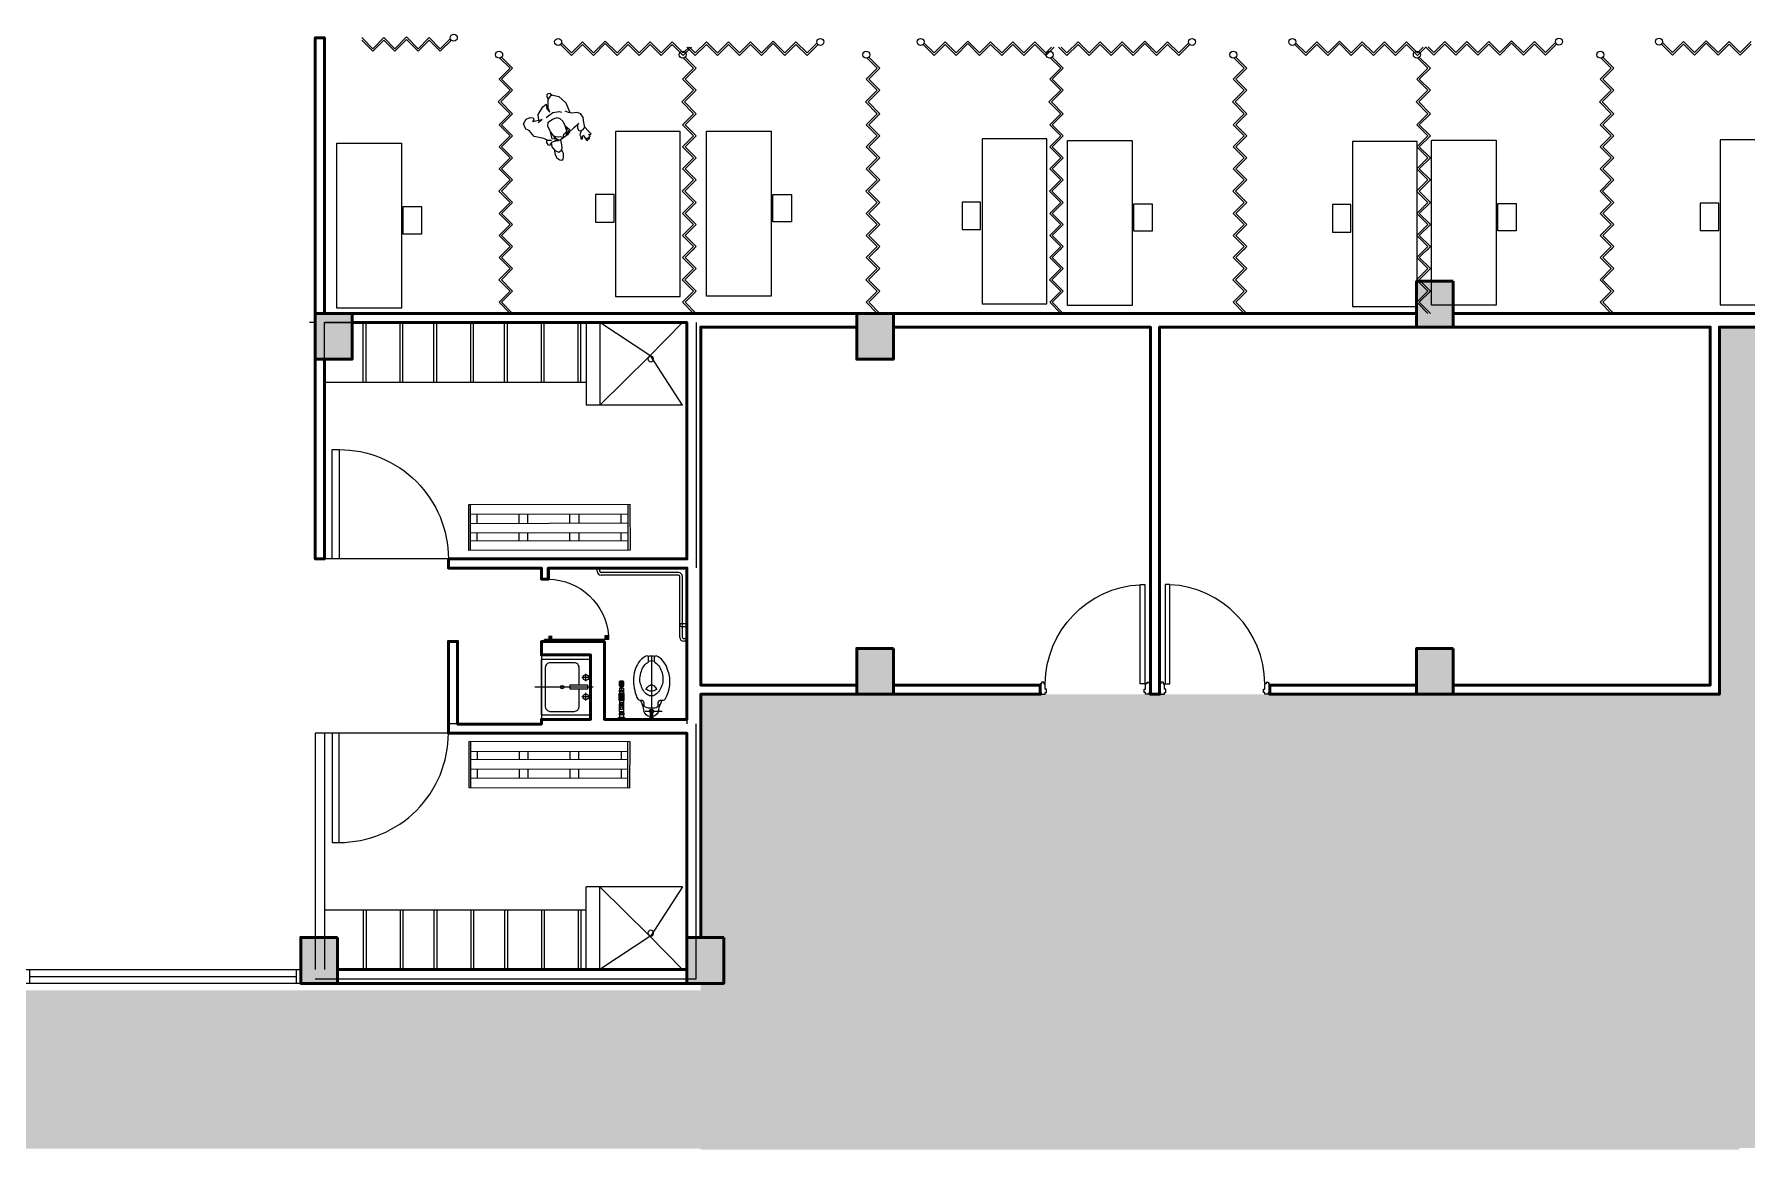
# Model space of a CAD drawing. Header units: millimetres. Extents: x 2508 to 2607, y 837 to 997.
# Drawn here: x 2561.56 to 2580.22, y 836.61 to 848.76 of the extents above; entities that cross this region are included whole.
import ezdxf

# ---------------------------------------------------------------- set-up
doc = ezdxf.new("R2010")
doc.units = ezdxf.units.MM
for name, color, linetype, lineweight in [('COLUMNAS', 255, 'Continuous', 50), ('MOBILIARIO', 181, 'Continuous', 9), ('PAREDES', 7, 'Continuous', 50), ('PERSONAS', 151, 'Continuous', 0), ('PISO EST', 250, 'Continuous', 0)]:
    doc.layers.add(name, color=color, linetype=linetype, lineweight=lineweight)
doc.layers.add('PUERT', color=20, linetype='Continuous')
doc.layers.add('VENTANA', color=5, linetype='Continuous')
pattern_1 = [(50, (-142.9073, -102.22134), (0.364369338, -0.03187817), [0.0381, -0.4191]), (355, (-142.9073, -102.22134), (-0.07048565, 0.382113286), [0.03048, -0.33528]), (100.451, (-142.87695, -102.224), (0.293885003, 0.350233376), [0.03238, -0.35618]), (46.1842, (-142.9073, -102.11974), (0.54215808, -0.084084656), [0.05715, -0.62865]), (96.6356, (-142.86213, -102.12675), (0.47480847, 0.49485111), [0.04857, -0.53427]), (351.184, (-142.9073, -102.11974), (0.47480921, 0.49485024), [0.04572, -0.50292]), (21, (-142.8565, -102.14514), (0.30322976, -0.204531037), [0.0381, -0.4191]), (326, (-142.8565, -102.14514), (0.123604057, 0.36837593), [0.03048, -0.33528]), (71.4514, (-142.83124, -102.1622), (0.42683298, 0.163845715), [0.03238, -0.35618]), (37.5, (-142.90731, -102.22134), (0.0061772065, 0.169110078), [0, -0.331216, 0, -0.34036, 0, -0.33655]), (7.5, (-142.90731, -102.22134), (0.133639325, 0.20036115), [0, -0.194056, 0, -0.323596, 0, -0.12827]), (327.5, (-143.0206, -102.22134), (0.2711811903, -0.011457488), [0, -0.127, 0, -0.39624, 0, -0.52578]), (317.5, (-143.0714, -102.22134), (0.296258363, 0.050852982), [0, -0.1651, 0, -0.263144, 0, -0.37338])]

# ---------------------------------------------------------------- blocks, each defined once
blk = doc.blocks.new('PUERTA1')
at = {"color": 0}
for p, q in [((0.011, 0.078), (0, 0.078)), ((0, 0.078), (0, 0)), ((0.011, 0), (0, 0)), ((0.011, 0.094), (0.011, 0.078)), ((0.033, 0.094), (0.011, 0.094)), ((0.011, -0.017), (0.011, 0)), ((0.033, 0.094), (0.033, 0.078)), ((0.033, 0.078), (0.044, 0.078)), ((0.044, 0.028), (0.044, 0.078)), ((0.056, 0.028), (0.044, 0.028)), ((0.044, -0.017), (0.044, 0)), ((0.044, 0), (0.056, 0)), ((0.056, 0), (0.056, 0.028)), ((0.944, 0), (0.944, 0.028)), ((0.944, 0.028), (0.956, 0.028)), ((0.956, 0), (0.944, 0)), ((0.956, 0.028), (0.956, 0.078)), ((0.967, 0.078), (0.956, 0.078)), ((0.956, -0.017), (0.956, 0)), ((0.967, 0.094), (0.989, 0.094)), ((0.967, 0.094), (0.967, 0.078)), ((0.989, 0.094), (0.989, 0.078)), ((0.989, 0.078), (1, 0.078)), ((0.989, -0.017), (0.989, 0)), ((0.989, 0), (1, 0)), ((1, 0.078), (1, 0)), ((0.011, -0.017), (0.033, -0.017)), ((0.033, -0.017), (0.044, -0.017)), ((0.967, -0.017), (0.956, -0.017)), ((0.989, -0.017), (0.967, -0.017))]:
    blk.add_line(p, q, dxfattribs=at)
blk.add_lwpolyline([(0.092, 0.961), (0.092, 0.978), (0.05, 0.978), (0.05, 0.961), (0.05, 0.078), (0.092, 0.078)], close=True, dxfattribs=at)
for radius in [0.00278, 0.00178]:
    blk.add_circle((0.047, 0.078), radius, dxfattribs=at)
blk.add_arc((0.046, 0.07), 0.909, 0.5159, 87.1384, dxfattribs=at)
blk = doc.blocks.new('A$C6EDE1A4F')
at = {"linetype": 'Continuous'}
blk.add_blockref('PUERTA1', (0, 0.017), dxfattribs=at)
blk = doc.blocks.new('SROP')
at = {"layer": 'VENTANA', "lineweight": 0}
for p, q in [((2701.606, 936.838), (2703.875, 936.838)), ((2701.606, 936.688), (2701.606, 936.838)), ((2701.656, 936.688), (2701.656, 936.838)), ((2701.656, 936.763), (2703.875, 936.763)), ((2703.875, 936.838), (2705.806, 936.838)), ((2703.875, 936.763), (2704.556, 936.763)), ((2704.556, 936.688), (2704.556, 936.838)), ((2704.656, 936.688), (2704.656, 936.838)), ((2704.656, 936.763), (2705.806, 936.763)), ((2705.806, 936.838), (2707.606, 936.838)), ((2705.806, 936.763), (2707.556, 936.763)), ((2707.556, 936.838), (2707.556, 936.688)), ((2707.606, 936.838), (2707.606, 936.688)), ((2703.875, 936.688), (2701.606, 936.688)), ((2705.806, 936.688), (2703.875, 936.688)), ((2707.606, 936.688), (2705.806, 936.688))]:
    blk.add_line(p, q, dxfattribs=at)
blk = doc.blocks.new('iiiiip')
at = {"color": 7, "ltscale": 0.8}
for p, q in [((1993.692, 1433.782), (1993.802, 1433.672)), ((1993.71, 1433.792), (1993.83, 1433.672)), ((1993.682, 1433.552), (1993.802, 1433.672)), ((1993.682, 1433.552), (1993.802, 1433.432)), ((1993.71, 1433.552), (1993.83, 1433.672)), ((1993.71, 1433.552), (1993.83, 1433.432)), ((1993.674, 1433.304), (1993.802, 1433.432)), ((1993.674, 1433.304), (1993.802, 1433.176)), ((1993.703, 1433.304), (1993.83, 1433.432)), ((1993.703, 1433.304), (1993.83, 1433.176)), ((1993.682, 1433.056), (1993.802, 1433.176)), ((1993.71, 1433.056), (1993.83, 1433.176)), ((1993.682, 1433.056), (1993.802, 1432.936)), ((1993.682, 1432.815), (1993.802, 1432.936)), ((1993.71, 1433.056), (1993.83, 1432.936)), ((1993.71, 1432.815), (1993.83, 1432.936)), ((1993.682, 1432.815), (1993.802, 1432.695)), ((1993.71, 1432.815), (1993.83, 1432.695)), ((1993.682, 1432.575), (1993.802, 1432.695)), ((1993.682, 1432.575), (1993.802, 1432.455)), ((1993.71, 1432.575), (1993.83, 1432.695)), ((1993.71, 1432.575), (1993.83, 1432.455)), ((1993.679, 1432.332), (1993.802, 1432.455)), ((1993.707, 1432.332), (1993.83, 1432.455)), ((1993.679, 1432.332), (1993.802, 1432.209)), ((1993.682, 1432.089), (1993.802, 1432.209)), ((1993.707, 1432.332), (1993.83, 1432.209)), ((1993.71, 1432.089), (1993.83, 1432.209)), ((1993.682, 1432.089), (1993.802, 1431.968)), ((1993.71, 1432.089), (1993.83, 1431.968)), ((1993.682, 1431.848), (1993.802, 1431.968)), ((1993.682, 1431.848), (1993.802, 1431.728)), ((1993.71, 1431.848), (1993.83, 1431.968)), ((1993.71, 1431.848), (1993.83, 1431.728)), ((1993.682, 1431.608), (1993.802, 1431.728)), ((1993.71, 1431.608), (1993.83, 1431.728)), ((1993.773, 1431.699), (1993.802, 1431.728)), ((1993.794, 1431.691), (1993.83, 1431.728)), ((1993.679, 1431.365), (1993.802, 1431.488)), ((1993.682, 1431.608), (1993.802, 1431.488)), ((1993.707, 1431.365), (1993.83, 1431.488)), ((1993.71, 1431.608), (1993.83, 1431.488)), ((1993.679, 1431.365), (1993.802, 1431.242)), ((1993.707, 1431.365), (1993.83, 1431.242)), ((1993.682, 1431.122), (1993.802, 1431.242)), ((1993.682, 1431.122), (1993.802, 1431.001)), ((1993.71, 1431.122), (1993.83, 1431.242)), ((1993.71, 1431.122), (1993.83, 1431.001))]:
    blk.add_line(p, q, dxfattribs=at)
at = {"color": 7}
blk.add_circle((1993.683, 1433.819), 0.038, dxfattribs=at)
blk = doc.blocks.new('LAV2')
for p, q in [((0, 0), (0, -0.473)), ((0.225, -0.021), (-0.225, -0.021)), ((-0.225, -0.021), (-0.225, -0.421)), ((-0.047, -0.06), (-0.109, -0.06)), ((-0.078, -0.029), (-0.078, -0.091)), ((0.109, -0.06), (0.047, -0.06)), ((0.078, -0.029), (0.078, -0.091)), ((0.225, -0.421), (0.225, -0.021)), ((0.225, -0.421), (-0.225, -0.421)), ((-0.225, -0.421), (0.225, -0.421))]:
    blk.add_line(p, q)
blk.add_lwpolyline([(-0.017, -0.115), (-0.159, -0.115, 0.414214), (-0.197, -0.153), (-0.197, -0.351, 0.414214), (-0.159, -0.389), (0.159, -0.389, 0.414214), (0.197, -0.351), (0.197, -0.153, 0.414214), (0.159, -0.115), (0.017, -0.115)], format="xyb")
blk.add_lwpolyline([(-0.017, -0.047), (0.017, -0.047), (0.017, -0.187), (-0.017, -0.187)], close=True)
for centre, radius in [((-0.078, -0.06), 0.0233), ((0.078, -0.06), 0.0233), ((0, -0.252), 0.0136)]:
    blk.add_circle(centre, radius)
blk = doc.blocks.new('w.c.1')
for p, q in [((712.552, 433.531), (712.552, 433.582)), ((712.561, 433.531), (712.561, 433.582)), ((712.571, 433.531), (712.571, 433.582)), ((712.581, 433.531), (712.581, 433.582)), ((712.591, 433.531), (712.591, 433.582)), ((712.6, 433.562), (712.626, 433.562)), ((712.6, 433.552), (712.626, 433.552)), ((712.62, 433.577), (712.644, 433.577)), ((712.62, 433.562), (712.62, 433.577)), ((712.62, 433.536), (712.62, 433.552)), ((712.62, 433.536), (712.644, 433.536)), ((712.626, 433.562), (712.626, 433.552)), ((712.661, 433.569), (712.644, 433.569)), ((712.661, 433.544), (712.644, 433.544)), ((712.661, 433.577), (712.678, 433.577)), ((712.661, 433.536), (712.678, 433.536)), ((712.697, 433.567), (712.716, 433.578)), ((712.697, 433.567), (712.697, 433.546)), ((712.697, 433.546), (712.716, 433.535)), ((712.734, 433.567), (712.716, 433.578)), ((712.734, 433.546), (712.716, 433.535)), ((712.734, 433.567), (712.734, 433.546)), ((712.755, 433.577), (712.776, 433.577)), ((712.755, 433.536), (712.776, 433.536)), ((712.776, 433.533), (712.776, 433.58)), ((712.776, 433.58), (712.793, 433.58)), ((712.793, 433.569), (712.776, 433.569)), ((712.793, 433.544), (712.776, 433.544)), ((712.776, 433.533), (712.793, 433.533)), ((712.875, 433.577), (712.892, 433.577)), ((712.875, 433.536), (712.892, 433.536)), ((712.892, 433.582), (712.91, 433.582)), ((712.892, 433.531), (712.892, 433.582)), ((712.91, 433.569), (712.892, 433.569)), ((712.91, 433.544), (712.892, 433.544)), ((712.892, 433.531), (712.91, 433.531)), ((712.91, 433.531), (712.91, 433.582)), ((712.91, 433.577), (712.934, 433.577)), ((712.91, 433.536), (712.934, 433.536)), ((712.869, 433.298), (712.869, 433.112)), ((712.267, 433.229), (712.961, 433.229))]:
    blk.add_line(p, q)
for points in [[(712.587, 433.582, -0.414214), (712.6, 433.57), (712.6, 433.544, -0.414214), (712.587, 433.531), (712.555, 433.531, -0.414214), (712.542, 433.544), (712.542, 433.57, -0.414214), (712.555, 433.582)], [(712.749, 433.358), (712.749, 433.333, 0.254955), (712.792, 433.312), (712.814, 433.312, -0.181863), (712.834, 433.249), (712.834, 433.205, -0.233721), (712.814, 433.158), (712.792, 433.158, 0.254955), (712.749, 433.137), (712.749, 433.099, -0.255365), (712.74, 433.082, -0.225319), (712.427, 433.05, -0.081507), (712.34, 433.091, -0.106956), (712.277, 433.158, -0.024221), (712.27, 433.17, -0.551249), (712.289, 433.199), (712.323, 433.199, -0.25566), (712.34, 433.19, 0.111287), (712.388, 433.143, 0.076383), (712.452, 433.115, 0.063316), (712.536, 433.105, 0.116242), (712.582, 433.115, 0.076383), (712.646, 433.143, 0.107132), (712.692, 433.188, 0.147565), (712.705, 433.23, 0.147565), (712.692, 433.273, 0.107132), (712.646, 433.318, 0.076383), (712.582, 433.345, 0.116242), (712.536, 433.356, 0.063316), (712.452, 433.345, 0.076383), (712.388, 433.318, 0.107132), (712.342, 433.273, 0.007233), (712.341, 433.271, -0.258993), (712.323, 433.261), (712.289, 433.261, -0.551249), (712.27, 433.291, -0.024221), (712.277, 433.303, -0.106956), (712.34, 433.37, -0.081507), (712.427, 433.411, -0.069614), (712.536, 433.426, -0.069614), (712.646, 433.411, -0.125304), (712.742, 433.374, -0.222257)], [(712.937, 433.242), (712.869, 433.242, 1), (712.869, 433.217), (712.937, 433.217)]]:
    blk.add_lwpolyline(points, format="xyb", close=True)
for points in [[(712.644, 433.531), (712.644, 433.582), (712.661, 433.582), (712.661, 433.531)], [(712.678, 433.582), (712.678, 433.531), (712.755, 433.531), (712.755, 433.582)], [(712.875, 433.582), (712.875, 433.531), (712.793, 433.531), (712.793, 433.582)], [(712.934, 433.577), (712.934, 433.536), (712.961, 433.492), (712.961, 433.621)], [(712.942, 433.214), (712.942, 433.245), (712.937, 433.245), (712.937, 433.214)], [(712.961, 433.209), (712.961, 433.25), (712.942, 433.246), (712.942, 433.213)]]:
    blk.add_lwpolyline(points, close=True)
for points in [[(712.627, 433.167, 0.029468), (712.638, 433.182, 0.147565), (712.653, 433.23, 0.147565), (712.638, 433.278, 0.029468), (712.627, 433.294, 0.076383)], [(712.272, 433.266, 0.069686), (712.267, 433.23, 0.075487), (712.273, 433.192, 0.106956)], [(712.324, 433.261, 0.089657), (712.319, 433.23, 0.147565)], [(712.319, 433.23, 0.089637), (712.324, 433.2, 0.107132)], [(712.631, 433.288, 0.014204), (712.622, 433.283, 0.107132), (712.589, 433.25, 0.147565), (712.583, 433.23, 0.147565)], [(712.583, 433.23, 0.147565), (712.589, 433.211, 0.107132), (712.622, 433.178, 0.014204), (712.631, 433.172, 0.063316)]]:
    blk.add_lwpolyline(points, format="xyb")
for centre, radius in [((712.716, 433.557), 0.0259), ((712.716, 433.557), 0.00862), ((712.816, 433.557), 0.0186), ((712.807, 433.557), 0.00873), ((712.825, 433.557), 0.0259)]:
    blk.add_circle(centre, radius)
for centre, radius, start, end in [((712.919, 433.651), 0.342, 240.1831, 261.5378), ((712.801, 433.312), 0.00875, 0.1305, 179.8693), ((712.848, 433.233), 0.0826, 6.1613, 75.4476), ((712.919, 432.815), 0.342, 100.8317, 119.8167), ((712.801, 433.158), 0.00875, 180.1305, 359.8693), ((712.869, 433.229), 0.0206, 37.5993, 322.4004), ((712.869, 433.229), 0.0166, 49.4231, 310.5767), ((712.848, 433.233), 0.0826, 274.7414, 348.6028)]:
    blk.add_arc(centre, radius, start, end)
blk = doc.blocks.new('A$C6D5A01A4')
for p, q in [((-0.376, 0.506), (-0.376, 0.512)), ((-0.376, 0.506), (-0.304, 0.506)), ((-0.376, 0.506), (-0.304, 0.506)), ((-0.358, 0.467), (-0.358, 0.506)), ((-0.322, 0.467), (-0.322, 0.506)), ((-0.304, 0.506), (-0.304, 0.512)), ((-0.304, 0.506), (-0.304, 0.512)), ((0.75, 0.45), (-0.304, 0.45)), ((0.75, 0.414), (-0.304, 0.414)), ((0.767, -0.433), (0.767, 0.396)), ((0.803, -0.433), (0.803, 0.396)), ((0.86, -0.451), (0.821, -0.451)), ((0.86, -0.486), (0.821, -0.486))]:
    blk.add_line(p, q)
for points in [[(0.865, -0.301), (0.86, -0.301), (0.86, -0.23), (0.865, -0.23)], [(0.865, -0.504), (0.86, -0.504), (0.86, -0.433), (0.865, -0.433)]]:
    blk.add_lwpolyline(points)
blk.add_lwpolyline([(0.86, -0.248), (0.785, -0.248, 1), (0.785, -0.283), (0.86, -0.283)], format="xyb")
for centre, radius, start, end in [((-0.304, 0.467), 0.0533, 180, 270), ((-0.304, 0.467), 0.0178, 180, 270), ((0.75, 0.396), 0.0533, 360, 90), ((0.75, 0.396), 0.0178, 360, 90), ((0.821, -0.433), 0.0533, 180, 270), ((0.821, -0.433), 0.0178, 180, 270)]:
    blk.add_arc(centre, radius, start, end)
blk = doc.blocks.new('wefqwgtb')
for points in [[(2152.98, 1323.585), (2152.98, 1323.543), (2153.022, 1323.543), (2153.022, 1323.585)], [(2153.043, 1323.627), (2153.043, 1323.585), (2153.022, 1323.585), (2153.022, 1323.627)], [(2152.98, 1322.971), (2152.98, 1322.93), (2153.022, 1322.93), (2153.022, 1322.971)]]:
    blk.add_hatch(color=256).paths.add_polyline_path(points)
for p, q in [((2149.566, 1326.124), (2149.566, 1326.189)), ((2149.566, 1325.601), (2149.566, 1326.024)), ((2152.141, 1326.024), (2149.721, 1326.024)), ((2152.141, 1323.174), (2152.141, 1326.024)), ((2154.041, 1326.024), (2156.461, 1326.024)), ((2154.041, 1323.174), (2154.041, 1326.024)), ((2149.566, 1325.601), (2149.566, 1325.601)), ((2152.141, 1323.661), (2152.141, 1322.074)), ((2152.241, 1323.585), (2152.241, 1322.074)), ((2153.022, 1322.93), (2153.022, 1323.627)), ((2153.043, 1323.627), (2153.022, 1323.627)), ((2153.043, 1323.661), (2153.043, 1322.974)), ((2153.188, 1323.661), (2153.043, 1323.661)), ((2153.188, 1323.661), (2153.043, 1323.661)), ((2153.043, 1323.661), (2153.043, 1323.551)), ((2153.186, 1323.661), (2153.891, 1323.661)), ((2153.188, 1323.661), (2153.188, 1323.124)), ((2153.891, 1323.124), (2153.891, 1323.661)), ((2153.891, 1323.661), (2153.941, 1323.661)), ((2149.566, 1323.174), (2150.466, 1323.174)), ((2149.933, 1322.469), (2149.566, 1323.024)), ((2149.566, 1323.024), (2150.466, 1323.024)), ((2150.466, 1323.024), (2149.942, 1322.49)), ((2150.466, 1323.024), (2150.466, 1323.174)), ((2150.466, 1322.124), (2150.466, 1323.024)), ((2153.891, 1323.124), (2153.188, 1323.124)), ((2155.716, 1323.024), (2155.716, 1323.174)), ((2156.616, 1323.174), (2155.716, 1323.174)), ((2155.716, 1323.024), (2156.241, 1322.49)), ((2156.616, 1323.024), (2155.716, 1323.024)), ((2155.716, 1322.124), (2155.716, 1323.024)), ((2156.249, 1322.469), (2156.616, 1323.024)), ((2152.98, 1322.93), (2152.98, 1322.971)), ((2152.98, 1322.971), (2153.022, 1322.971)), ((2152.98, 1322.93), (2153.022, 1322.93)), ((2153.891, 1322.974), (2153.043, 1322.974)), ((2153.891, 1322.074), (2153.891, 1322.974)), ((2149.942, 1322.49), (2149.566, 1322.124)), ((2150.466, 1322.124), (2149.933, 1322.469)), ((2155.716, 1322.124), (2156.249, 1322.469)), ((2156.241, 1322.49), (2156.616, 1322.124)), ((2152.241, 1322.074), (2153.941, 1322.074))]:
    blk.add_line(p, q)
for points in [[(2152.141, 1326.024), (2152.141, 1326.124), (2149.566, 1326.124), (2149.466, 1326.124), (2149.466, 1321.974)], [(2152.141, 1326.024), (2149.721, 1326.024), (2149.566, 1326.024)], [(2149.566, 1326.024), (2149.566, 1322.074)], [(2156.716, 1326.124), (2156.716, 1321.974), (2153.941, 1321.974)], [(2154.041, 1326.024), (2154.041, 1326.124), (2156.616, 1326.124)], [(2154.041, 1326.024), (2156.461, 1326.024), (2156.616, 1326.024)], [(2152.241, 1323.661), (2152.241, 1324.678), (2152.141, 1324.674)], [(2154.041, 1324.674), (2153.441, 1324.674), (2153.041, 1324.674), (2153.041, 1324.674), (2153.041, 1324.574), (2153.941, 1324.574)], [(2153.941, 1323.661), (2153.941, 1324.678), (2154.041, 1324.674)], [(2152.241, 1322.074), (2152.241, 1323.585)], [(2154.041, 1322.074), (2154.041, 1323.174)], [(2149.566, 1321.974), (2152.241, 1321.974)]]:
    blk.add_lwpolyline(points)
for points in [[(2150.951, 1325.865), (2152.141, 1325.865), (2152.141, 1325.939), (2150.951, 1325.939), (2150.951, 1325.865, 0.414214), (2152.141, 1324.674, 0.414214)], [(2155.232, 1325.865), (2154.041, 1325.865), (2154.041, 1325.939), (2155.232, 1325.939), (2155.232, 1325.865, -0.414214), (2154.041, 1324.674, -0.414214)]]:
    blk.add_lwpolyline(points, format="xyb")
for centre in [(2149.964, 1322.469), (2156.219, 1322.469)]:
    blk.add_circle(centre, 0.0306)
blk.add_arc((2153.025, 1323.591), 0.662, 180.5136, 266.1315)
at = {"layer": 'MOBILIARIO'}
for p, q in [((2150.216, 1326.024), (2150.216, 1323.174)), ((2155.966, 1326.024), (2155.966, 1323.174)), ((2150.216, 1325.601), (2149.566, 1325.601)), ((2150.216, 1325.571), (2149.566, 1325.571)), ((2155.966, 1325.601), (2156.616, 1325.601)), ((2155.966, 1325.571), (2156.616, 1325.571)), ((2150.216, 1325.201), (2149.566, 1325.201)), ((2150.216, 1325.201), (2149.566, 1325.201)), ((2150.216, 1325.171), (2149.566, 1325.171)), ((2155.966, 1325.201), (2156.616, 1325.201)), ((2155.966, 1325.201), (2156.616, 1325.201)), ((2155.966, 1325.171), (2156.616, 1325.171)), ((2150.216, 1324.831), (2149.566, 1324.831)), ((2150.216, 1324.831), (2149.566, 1324.831)), ((2150.216, 1324.801), (2149.566, 1324.801)), ((2150.216, 1324.801), (2149.566, 1324.801)), ((2155.966, 1324.831), (2156.616, 1324.831)), ((2155.966, 1324.831), (2156.616, 1324.831)), ((2155.966, 1324.801), (2156.616, 1324.801)), ((2155.966, 1324.801), (2156.616, 1324.801)), ((2150.216, 1324.431), (2149.566, 1324.431)), ((2150.216, 1324.431), (2149.566, 1324.431)), ((2150.216, 1324.401), (2149.566, 1324.401)), ((2155.966, 1324.431), (2156.616, 1324.431)), ((2155.966, 1324.431), (2156.616, 1324.431)), ((2155.966, 1324.401), (2156.616, 1324.401)), ((2150.216, 1324.061), (2149.566, 1324.061)), ((2150.216, 1324.031), (2149.566, 1324.031)), ((2155.966, 1324.061), (2156.616, 1324.061)), ((2155.966, 1324.031), (2156.616, 1324.031)), ((2150.216, 1323.661), (2149.566, 1323.661)), ((2150.216, 1323.631), (2149.566, 1323.631)), ((2155.966, 1323.661), (2156.616, 1323.661)), ((2155.966, 1323.631), (2156.616, 1323.631)), ((2150.216, 1323.261), (2149.566, 1323.261)), ((2150.216, 1323.231), (2149.566, 1323.231)), ((2155.966, 1323.261), (2156.616, 1323.261)), ((2155.966, 1323.231), (2156.616, 1323.231))]:
    blk.add_line(p, q, dxfattribs=at)
at = {"layer": 'MOBILIARIO', "color": 31}
for p, q in [((2151.551, 1324.452), (2151.547, 1322.695)), ((2152.051, 1324.451), (2151.551, 1324.452)), ((2152.051, 1324.433), (2151.551, 1324.434)), ((2151.655, 1324.434), (2151.651, 1322.719)), ((2151.755, 1324.362), (2151.655, 1324.362)), ((2151.755, 1324.434), (2151.751, 1322.718)), ((2151.859, 1324.433), (2151.855, 1322.718)), ((2151.947, 1324.361), (2151.859, 1324.361)), ((2151.947, 1324.433), (2151.943, 1322.718)), ((2152.047, 1322.694), (2152.051, 1324.451)), ((2154.132, 1324.451), (2154.632, 1324.452)), ((2154.136, 1322.694), (2154.132, 1324.451)), ((2154.132, 1324.433), (2154.632, 1324.434)), ((2154.236, 1324.433), (2154.24, 1322.718)), ((2154.236, 1324.361), (2154.324, 1324.361)), ((2154.324, 1324.433), (2154.328, 1322.718)), ((2154.428, 1324.434), (2154.432, 1322.718)), ((2154.428, 1324.362), (2154.528, 1324.362)), ((2154.528, 1324.434), (2154.532, 1322.719)), ((2154.632, 1324.452), (2154.636, 1322.695)), ((2151.753, 1323.809), (2151.653, 1323.809)), ((2151.754, 1323.902), (2151.654, 1323.902)), ((2151.945, 1323.809), (2151.857, 1323.809)), ((2151.946, 1323.902), (2151.858, 1323.902)), ((2154.237, 1323.902), (2154.325, 1323.902)), ((2154.237, 1323.809), (2154.325, 1323.809)), ((2154.429, 1323.902), (2154.529, 1323.902)), ((2154.429, 1323.809), (2154.529, 1323.809)), ((2151.752, 1323.35), (2151.652, 1323.35)), ((2151.652, 1323.252), (2151.752, 1323.252)), ((2151.944, 1323.349), (2151.856, 1323.349)), ((2151.856, 1323.251), (2151.944, 1323.251)), ((2154.238, 1323.349), (2154.326, 1323.349)), ((2154.326, 1323.251), (2154.239, 1323.251)), ((2154.43, 1323.35), (2154.53, 1323.35)), ((2154.53, 1323.252), (2154.43, 1323.252)), ((2151.547, 1322.719), (2152.047, 1322.718)), ((2151.547, 1322.695), (2152.047, 1322.694)), ((2151.751, 1322.792), (2151.651, 1322.792)), ((2151.943, 1322.792), (2151.855, 1322.792)), ((2154.636, 1322.719), (2154.136, 1322.718)), ((2154.636, 1322.695), (2154.136, 1322.694)), ((2154.24, 1322.792), (2154.328, 1322.792)), ((2154.431, 1322.792), (2154.531, 1322.792))]:
    blk.add_line(p, q, dxfattribs=at)
at = {"layer": 'PAREDES'}
for p, q in [((2152.362, 1323.585), (2152.362, 1323.661)), ((2153.941, 1323.661), (2153.891, 1323.661)), ((2153.891, 1323.661), (2153.891, 1323.124)), ((2153.891, 1322.974), (2153.891, 1322.074))]:
    blk.add_line(p, q, dxfattribs=at)
for points in [[(2152.241, 1323.661), (2152.362, 1323.661)], [(2152.362, 1323.585), (2152.241, 1323.585)]]:
    blk.add_lwpolyline(points, dxfattribs=at)
at = {"layer": 'MOBILIARIO', "extrusion": (0, 0, -1), "xscale": 1.341626061127369, "yscale": 1.341626061127369, "zscale": -1.341626061127369, "rotation": 180}
blk.add_blockref('LAV2', (-2153.539, 1323.096), dxfattribs=at)
at = {"layer": 'MOBILIARIO', "xscale": -0.8000000000000831, "yscale": 0.8000000000000831, "zscale": 0.8000000000000831, "rotation": 90.00001045237863}
blk.add_blockref('A$C6D5A01A4', (2152.651, 1322.766), dxfattribs=at)
at = {"layer": 'MOBILIARIO'}
blk.add_blockref('w.c.1', (1440.931, 889.231), dxfattribs=at)
blk = doc.blocks.new('tgyery4')
at = {"layer": 'PERSONAS'}
for points in [[(-0.162, -0.081), (-0.189, -0.05), (-0.216, -0.023), (-0.271, 0.003), (-0.292, 0.03), (-0.293, 0.084), (-0.273, 0.134), (-0.255, 0.185), (-0.214, 0.198), (-0.191, 0.196), (-0.183, 0.187), (-0.185, 0.156), (-0.205, 0.122), (-0.222, 0.111), (-0.192, 0.124), (-0.152, 0.13), (-0.088, 0.143), (-0.053, 0.159), (0.027, 0.166), (0.067, 0.162), (0.109, 0.146), (0.135, 0.139), (0.161, 0.15), (0.173, 0.157), (0.183, 0.146), (0.184, 0.115), (0.168, 0.089)], [(-0.202, 0.197), (-0.168, 0.227), (-0.165, 0.251), (-0.156, 0.271), (-0.17, 0.281), (-0.183, 0.257), (-0.196, 0.249), (-0.2, 0.316), (-0.209, 0.323), (-0.214, 0.317), (-0.218, 0.297), (-0.227, 0.319), (-0.236, 0.317), (-0.238, 0.294), (-0.246, 0.305), (-0.255, 0.303), (-0.257, 0.273), (-0.27, 0.283), (-0.279, 0.281), (-0.271, 0.242), (-0.257, 0.18)], [(0.041, 0.165), (0.058, 0.218), (0.074, 0.246), (0.096, 0.273), (0.127, 0.275), (0.15, 0.238), (0.157, 0.183), (0.139, 0.141)], [(0.152, 0.217), (0.175, 0.275), (0.177, 0.314), (0.16, 0.347), (0.144, 0.363), (0.125, 0.362), (0.11, 0.342), (0.09, 0.31), (0.086, 0.277), (0.083, 0.257)], [(-0.038, 0.159), (-0.075, 0.111), (-0.082, 0.062), (-0.1, 0.119), (-0.062, 0.141), (-0.089, 0.139), (-0.045, 0.159)], [(0.074, 0.159), (0.1, 0.143), (0.069, 0.141), (0.113, 0.108), (0.093, 0.038), (0.083, 0.111), (0.058, 0.159)], [(0.129, 0.119), (0.161, 0.1), (0.188, 0.06), (0.267, -0.014), (0.28, -0.098), (0.304, -0.131), (0.297, -0.192), (0.245, -0.22), (0.197, -0.214), (0.172, -0.192), (0.177, -0.168), (0.199, -0.163), (0.098, -0.128), (0.153, -0.12)], [(0.132, -0.139), (0.107, -0.196), (0.021, -0.242), (-0.025, -0.247), (-0.005, -0.201), (-0.016, -0.153), (-0.025, -0.203), (-0.071, -0.282), (-0.128, -0.304), (-0.189, -0.247), (-0.216, -0.15), (-0.202, -0.037)], [(0.048, -0.124), (-0.04, -0.133), (-0.106, -0.107), (-0.124, -0.087)], [(-0.078, -0.285), (-0.078, -0.31), (-0.088, -0.332), (-0.106, -0.337), (-0.122, -0.33), (-0.134, -0.299)]]:
    blk.add_lwpolyline(points, dxfattribs=at)
blk.add_lwpolyline([(0.008, 0.157), (0.021, 0.139), (0.045, 0.13), (0.067, 0.111), (0.082, 0.088), (0.089, 0.032), (0.083, -0.03), (0.056, -0.067), (-0.001, -0.073), (-0.054, -0.063), (-0.075, -0.038), (-0.084, 0.005), (-0.08, 0.054), (-0.071, 0.095), (-0.062, 0.121), (-0.042, 0.132), (-0.012, 0.137), (-0.005, 0.152)], close=True, dxfattribs=at)

msp = doc.modelspace()

# ---------------------------------------------------------------- hatches: boundary and pattern name
at = {"layer": 'COLUMNAS'}
for points in [[(2577.024, 846.074), (2577.024, 845.574), (2576.624, 845.574), (2576.624, 846.074)], [(2565.024, 845.724), (2565.024, 845.224), (2564.624, 845.224), (2564.624, 845.724)], [(2570.924, 845.724), (2570.924, 845.224), (2570.524, 845.224), (2570.524, 845.724)], [(2570.924, 842.074), (2570.924, 841.574), (2570.524, 841.574), (2570.524, 842.074)], [(2577.024, 842.074), (2577.024, 841.574), (2576.624, 841.574), (2576.624, 842.074)], [(2564.865, 838.924), (2564.865, 838.424), (2564.465, 838.424), (2564.465, 838.924)], [(2569.074, 838.924), (2569.074, 838.424), (2568.674, 838.424), (2568.674, 838.924)]]:
    msp.add_hatch(color=256, dxfattribs=at).paths.add_polyline_path(points)
at = {"layer": 'PISO EST', "lineweight": 0}
h = msp.add_hatch(dxfattribs=at)
h.set_pattern_fill('AR-CONC', color=256, scale=0.002, style=0)
h.set_pattern_definition(pattern_1)
h.paths.add_polyline_path([(2579.924, 845.574), (2586.344, 845.574), (2586.344, 836.63), (2579.924, 836.63)])
h = msp.add_hatch(dxfattribs=at)
h.set_pattern_fill('AR-CONC', color=256, scale=0.002, style=0)
h.set_pattern_definition(pattern_1)
h.paths.add_polyline_path([(2568.824, 841.574), (2580.142, 841.574), (2580.142, 836.612), (2568.824, 836.612)])
h = msp.add_hatch(dxfattribs=at)
h.set_pattern_fill('AR-CONC', color=256, scale=0.002, style=0)
h.set_pattern_definition(pattern_1)
h.paths.add_polyline_path([(2547.891, 838.348), (2569.257, 838.348), (2569.257, 836.625), (2547.891, 836.625)])

# ---------------------------------------------------------------- linework, layer by layer
at = {"layer": 'COLUMNAS'}
for points in [[(2577.024, 846.074), (2577.024, 845.574), (2576.624, 845.574), (2576.624, 846.074), (2577.024, 846.074)], [(2565.024, 845.724), (2565.024, 845.224), (2564.624, 845.224), (2564.624, 845.724), (2565.024, 845.724)], [(2570.924, 845.724), (2570.924, 845.224), (2570.524, 845.224), (2570.524, 845.724), (2570.924, 845.724)], [(2570.924, 842.074), (2570.924, 841.574), (2570.524, 841.574), (2570.524, 842.074), (2570.924, 842.074)], [(2577.024, 842.074), (2577.024, 841.574), (2576.624, 841.574), (2576.624, 842.074), (2577.024, 842.074)], [(2564.865, 838.924), (2564.865, 838.424), (2564.465, 838.424), (2564.465, 838.924), (2564.865, 838.924)], [(2569.074, 838.924), (2569.074, 838.424), (2568.674, 838.424), (2568.674, 838.924), (2569.074, 838.924)]]:
    msp.add_lwpolyline(points, dxfattribs=at)
at = {"layer": 'MOBILIARIO', "color": 7, "ltscale": 0.8}
for p, q in [((2565.13, 848.728), (2565.25, 848.607)), ((2565.13, 848.699), (2565.25, 848.579)), ((2565.37, 848.728), (2565.25, 848.607)), ((2565.37, 848.699), (2565.25, 848.579)), ((2565.37, 848.728), (2565.49, 848.607)), ((2565.37, 848.699), (2565.49, 848.579)), ((2565.618, 848.735), (2565.49, 848.607)), ((2565.618, 848.707), (2565.49, 848.579)), ((2565.618, 848.735), (2565.746, 848.607)), ((2565.618, 848.707), (2565.746, 848.579)), ((2565.866, 848.728), (2565.746, 848.607)), ((2565.866, 848.699), (2565.746, 848.579)), ((2565.866, 848.728), (2565.986, 848.607)), ((2565.866, 848.699), (2565.986, 848.579)), ((2566.096, 848.717), (2565.986, 848.607)), ((2566.107, 848.699), (2565.986, 848.579)), ((2567.306, 848.672), (2567.416, 848.562)), ((2567.537, 848.682), (2567.416, 848.562)), ((2567.537, 848.682), (2567.657, 848.562)), ((2567.784, 848.69), (2567.657, 848.562)), ((2567.784, 848.69), (2567.912, 848.562)), ((2568.032, 848.682), (2567.912, 848.562)), ((2568.032, 848.682), (2568.153, 848.562)), ((2568.273, 848.682), (2568.153, 848.562)), ((2568.273, 848.682), (2568.393, 848.562)), ((2568.513, 848.682), (2568.393, 848.562)), ((2568.513, 848.682), (2568.633, 848.562)), ((2568.885, 848.682), (2568.764, 848.562)), ((2568.885, 848.682), (2569.005, 848.562)), ((2569.125, 848.682), (2569.005, 848.562)), ((2569.125, 848.682), (2569.245, 848.562)), ((2569.365, 848.682), (2569.245, 848.562)), ((2569.365, 848.682), (2569.486, 848.562)), ((2569.613, 848.69), (2569.486, 848.562)), ((2569.613, 848.69), (2569.741, 848.562)), ((2569.861, 848.682), (2569.741, 848.562)), ((2569.861, 848.682), (2569.982, 848.562)), ((2570.091, 848.672), (2569.982, 848.562)), ((2571.256, 848.672), (2571.366, 848.562)), ((2571.487, 848.682), (2571.366, 848.562)), ((2571.487, 848.682), (2571.607, 848.562)), ((2571.734, 848.69), (2571.607, 848.562)), ((2571.734, 848.69), (2571.862, 848.562)), ((2571.982, 848.682), (2571.862, 848.562)), ((2571.982, 848.682), (2572.103, 848.562)), ((2572.223, 848.682), (2572.103, 848.562)), ((2572.223, 848.682), (2572.343, 848.562)), ((2572.463, 848.682), (2572.343, 848.562)), ((2572.463, 848.682), (2572.583, 848.562)), ((2572.935, 848.682), (2572.814, 848.562)), ((2572.935, 848.682), (2572.814, 848.562)), ((2572.935, 848.682), (2573.055, 848.562)), ((2572.935, 848.682), (2573.055, 848.562)), ((2573.175, 848.682), (2573.055, 848.562)), ((2573.175, 848.682), (2573.055, 848.562)), ((2573.175, 848.682), (2573.295, 848.562)), ((2573.175, 848.682), (2573.295, 848.562)), ((2573.415, 848.682), (2573.295, 848.562)), ((2573.415, 848.682), (2573.295, 848.562)), ((2573.415, 848.682), (2573.536, 848.562)), ((2573.415, 848.682), (2573.536, 848.562)), ((2573.663, 848.69), (2573.536, 848.562)), ((2573.663, 848.69), (2573.536, 848.562)), ((2573.663, 848.69), (2573.791, 848.562)), ((2573.663, 848.69), (2573.791, 848.562)), ((2573.911, 848.682), (2573.791, 848.562)), ((2573.911, 848.682), (2573.791, 848.562)), ((2573.911, 848.682), (2574.032, 848.562)), ((2573.911, 848.682), (2574.032, 848.562)), ((2574.141, 848.672), (2574.032, 848.562)), ((2574.141, 848.672), (2574.032, 848.562)), ((2575.306, 848.672), (2575.416, 848.562)), ((2575.306, 848.672), (2575.416, 848.562)), ((2575.537, 848.682), (2575.416, 848.562)), ((2575.537, 848.682), (2575.416, 848.562)), ((2575.537, 848.682), (2575.657, 848.562)), ((2575.537, 848.682), (2575.657, 848.562)), ((2575.784, 848.69), (2575.657, 848.562)), ((2575.784, 848.69), (2575.657, 848.562)), ((2575.784, 848.69), (2575.912, 848.562)), ((2575.784, 848.69), (2575.912, 848.562)), ((2576.032, 848.682), (2575.912, 848.562)), ((2576.032, 848.682), (2575.912, 848.562)), ((2576.032, 848.682), (2576.153, 848.562)), ((2576.032, 848.682), (2576.153, 848.562)), ((2576.273, 848.682), (2576.153, 848.562)), ((2576.273, 848.682), (2576.153, 848.562)), ((2576.273, 848.682), (2576.393, 848.562)), ((2576.273, 848.682), (2576.393, 848.562)), ((2576.513, 848.682), (2576.393, 848.562)), ((2576.513, 848.682), (2576.393, 848.562)), ((2576.513, 848.682), (2576.633, 848.562)), ((2576.513, 848.682), (2576.633, 848.562)), ((2576.931, 848.687), (2576.811, 848.566)), ((2576.931, 848.687), (2577.051, 848.566)), ((2577.172, 848.687), (2577.051, 848.566)), ((2577.172, 848.687), (2577.292, 848.566)), ((2577.412, 848.687), (2577.292, 848.566)), ((2577.412, 848.687), (2577.532, 848.566)), ((2577.66, 848.694), (2577.532, 848.566)), ((2577.66, 848.694), (2577.788, 848.566)), ((2577.908, 848.687), (2577.788, 848.566)), ((2577.908, 848.687), (2578.028, 848.566)), ((2578.138, 848.676), (2578.028, 848.566)), ((2579.303, 848.676), (2579.413, 848.566)), ((2579.533, 848.687), (2579.413, 848.566)), ((2579.533, 848.687), (2579.653, 848.566)), ((2579.781, 848.694), (2579.653, 848.566)), ((2579.781, 848.694), (2579.909, 848.566)), ((2580.029, 848.687), (2579.909, 848.566)), ((2580.029, 848.687), (2580.149, 848.566)), ((2580.27, 848.687), (2580.149, 848.566)), ((2567.296, 848.654), (2567.416, 848.534)), ((2567.537, 848.654), (2567.416, 848.534)), ((2567.537, 848.654), (2567.657, 848.534)), ((2567.784, 848.662), (2567.657, 848.534)), ((2567.784, 848.662), (2567.912, 848.534)), ((2568.032, 848.654), (2567.912, 848.534)), ((2568.032, 848.654), (2568.153, 848.534)), ((2568.273, 848.654), (2568.153, 848.534)), ((2568.273, 848.654), (2568.393, 848.534)), ((2568.513, 848.654), (2568.393, 848.534)), ((2568.513, 848.654), (2568.633, 848.534)), ((2568.696, 848.624), (2568.633, 848.562)), ((2568.724, 848.624), (2568.633, 848.534)), ((2568.674, 848.624), (2568.764, 848.534)), ((2568.702, 848.624), (2568.764, 848.562)), ((2568.885, 848.654), (2568.764, 848.534)), ((2568.885, 848.654), (2569.005, 848.534)), ((2569.125, 848.654), (2569.005, 848.534)), ((2569.125, 848.654), (2569.245, 848.534)), ((2569.365, 848.654), (2569.245, 848.534)), ((2569.365, 848.654), (2569.486, 848.534)), ((2569.613, 848.662), (2569.486, 848.534)), ((2569.613, 848.662), (2569.741, 848.534)), ((2569.861, 848.654), (2569.741, 848.534)), ((2569.861, 848.654), (2569.982, 848.534)), ((2570.102, 848.654), (2569.982, 848.534)), ((2571.246, 848.654), (2571.366, 848.534)), ((2571.487, 848.654), (2571.366, 848.534)), ((2571.487, 848.654), (2571.607, 848.534)), ((2571.734, 848.662), (2571.607, 848.534)), ((2571.734, 848.662), (2571.862, 848.534)), ((2571.982, 848.654), (2571.862, 848.534)), ((2571.982, 848.654), (2572.103, 848.534)), ((2572.223, 848.654), (2572.103, 848.534)), ((2572.223, 848.654), (2572.343, 848.534)), ((2572.463, 848.654), (2572.343, 848.534)), ((2572.463, 848.654), (2572.583, 848.534)), ((2572.646, 848.624), (2572.583, 848.562)), ((2572.674, 848.624), (2572.583, 848.534)), ((2572.724, 848.624), (2572.814, 848.534)), ((2572.724, 848.624), (2572.814, 848.534)), ((2572.752, 848.624), (2572.814, 848.562)), ((2572.752, 848.624), (2572.814, 848.562)), ((2572.935, 848.654), (2572.814, 848.534)), ((2572.935, 848.654), (2572.814, 848.534)), ((2572.935, 848.654), (2573.055, 848.534)), ((2572.935, 848.654), (2573.055, 848.534)), ((2573.175, 848.654), (2573.055, 848.534)), ((2573.175, 848.654), (2573.055, 848.534)), ((2573.175, 848.654), (2573.295, 848.534)), ((2573.175, 848.654), (2573.295, 848.534)), ((2573.415, 848.654), (2573.295, 848.534)), ((2573.415, 848.654), (2573.295, 848.534)), ((2573.415, 848.654), (2573.536, 848.534)), ((2573.415, 848.654), (2573.536, 848.534)), ((2573.663, 848.662), (2573.536, 848.534)), ((2573.663, 848.662), (2573.536, 848.534)), ((2573.663, 848.662), (2573.791, 848.534)), ((2573.663, 848.662), (2573.791, 848.534)), ((2573.911, 848.654), (2573.791, 848.534)), ((2573.911, 848.654), (2573.791, 848.534)), ((2573.911, 848.654), (2574.032, 848.534)), ((2573.911, 848.654), (2574.032, 848.534)), ((2574.152, 848.654), (2574.032, 848.534)), ((2574.152, 848.654), (2574.032, 848.534)), ((2575.296, 848.654), (2575.416, 848.534)), ((2575.296, 848.654), (2575.416, 848.534)), ((2575.537, 848.654), (2575.416, 848.534)), ((2575.537, 848.654), (2575.416, 848.534)), ((2575.537, 848.654), (2575.657, 848.534)), ((2575.537, 848.654), (2575.657, 848.534)), ((2575.784, 848.662), (2575.657, 848.534)), ((2575.784, 848.662), (2575.657, 848.534)), ((2575.784, 848.662), (2575.912, 848.534)), ((2575.784, 848.662), (2575.912, 848.534)), ((2576.032, 848.654), (2575.912, 848.534)), ((2576.032, 848.654), (2575.912, 848.534)), ((2576.032, 848.654), (2576.153, 848.534)), ((2576.032, 848.654), (2576.153, 848.534)), ((2576.273, 848.654), (2576.153, 848.534)), ((2576.273, 848.654), (2576.153, 848.534)), ((2576.273, 848.654), (2576.393, 848.534)), ((2576.273, 848.654), (2576.393, 848.534)), ((2576.513, 848.654), (2576.393, 848.534)), ((2576.513, 848.654), (2576.393, 848.534)), ((2576.513, 848.654), (2576.633, 848.534)), ((2576.513, 848.654), (2576.633, 848.534)), ((2576.696, 848.624), (2576.633, 848.562)), ((2576.724, 848.624), (2576.633, 848.534)), ((2576.696, 848.624), (2576.633, 848.562)), ((2576.724, 848.624), (2576.633, 848.534)), ((2576.721, 848.628), (2576.811, 848.538)), ((2576.749, 848.628), (2576.811, 848.566)), ((2576.931, 848.658), (2576.811, 848.538)), ((2576.931, 848.658), (2577.051, 848.538)), ((2577.172, 848.658), (2577.051, 848.538)), ((2577.172, 848.658), (2577.292, 848.538)), ((2577.412, 848.658), (2577.292, 848.538)), ((2577.412, 848.658), (2577.532, 848.538)), ((2577.66, 848.666), (2577.532, 848.538)), ((2577.66, 848.666), (2577.788, 848.538)), ((2577.908, 848.658), (2577.788, 848.538)), ((2577.908, 848.658), (2578.028, 848.538)), ((2578.148, 848.658), (2578.028, 848.538)), ((2579.293, 848.658), (2579.413, 848.538)), ((2579.533, 848.658), (2579.413, 848.538)), ((2579.533, 848.658), (2579.653, 848.538)), ((2579.781, 848.666), (2579.653, 848.538)), ((2579.781, 848.666), (2579.909, 848.538)), ((2580.029, 848.658), (2579.909, 848.538)), ((2580.029, 848.658), (2580.149, 848.538)), ((2580.27, 848.658), (2580.149, 848.538))]:
    msp.add_line(p, q, dxfattribs=at)
at = {"layer": 'MOBILIARIO'}
for points in [[(2564.857, 847.577), (2565.563, 847.577), (2565.563, 845.779), (2564.857, 845.779)], [(2568.601, 847.706), (2567.895, 847.706), (2567.895, 845.908), (2568.601, 845.908)], [(2568.887, 847.708), (2569.593, 847.708), (2569.593, 845.911), (2568.887, 845.911)], [(2572.595, 847.625), (2571.889, 847.625), (2571.889, 845.828), (2572.595, 845.828)], [(2572.82, 847.607), (2573.526, 847.607), (2573.526, 845.809), (2572.82, 845.809)], [(2576.631, 847.597), (2575.925, 847.597), (2575.925, 845.799), (2576.631, 845.799)], [(2576.787, 847.611), (2577.493, 847.611), (2577.493, 845.813), (2576.787, 845.813)], [(2580.639, 847.614), (2579.933, 847.614), (2579.933, 845.816), (2580.639, 845.816)], [(2567.879, 847.017), (2567.678, 847.017), (2567.678, 846.718), (2567.879, 846.718)], [(2569.61, 847.02), (2569.811, 847.02), (2569.811, 846.72), (2569.61, 846.72)], [(2565.58, 846.888), (2565.781, 846.888), (2565.781, 846.588), (2565.58, 846.588)], [(2571.872, 846.936), (2571.671, 846.936), (2571.671, 846.637), (2571.872, 846.637)], [(2573.542, 846.918), (2573.743, 846.918), (2573.743, 846.619), (2573.542, 846.619)], [(2575.909, 846.908), (2575.708, 846.908), (2575.708, 846.608), (2575.909, 846.608)], [(2577.509, 846.922), (2577.71, 846.922), (2577.71, 846.623), (2577.509, 846.623)], [(2579.916, 846.925), (2579.715, 846.925), (2579.715, 846.626), (2579.916, 846.626)]]:
    msp.add_lwpolyline(points, close=True, dxfattribs=at)
at = {"layer": 'MOBILIARIO', "color": 7}
for centre in [(2566.133, 848.727), (2567.27, 848.681), (2570.128, 848.681), (2571.22, 848.681), (2574.178, 848.681), (2574.178, 848.681), (2575.27, 848.681), (2575.27, 848.681), (2578.175, 848.685), (2579.266, 848.685)]:
    msp.add_circle(centre, 0.038, dxfattribs=at)
at = {"layer": 'PAREDES'}
for points in [[(2564.724, 845.724), (2564.724, 848.726), (2564.624, 848.726), (2564.624, 845.724)], [(2568.674, 838.924), (2568.824, 838.924), (2568.824, 841.574), (2570.524, 841.574), (2570.524, 841.674), (2568.824, 841.674), (2568.824, 845.574), (2570.524, 845.574), (2570.524, 845.724), (2565.024, 845.724), (2565.024, 845.624), (2568.674, 845.624), (2568.674, 843.049), (2566.074, 843.049), (2566.074, 842.949), (2567.087, 842.949), (2567.087, 842.828), (2567.164, 842.828), (2567.164, 842.949), (2568.674, 842.949), (2568.674, 841.299), (2567.774, 841.299), (2567.774, 842.148), (2567.087, 842.148), (2567.087, 842.003), (2567.624, 842.003), (2567.624, 841.299), (2567.087, 841.299), (2567.087, 841.249), (2566.174, 841.249), (2566.174, 842.149), (2566.074, 842.149), (2566.074, 841.149), (2568.674, 841.149), (2568.674, 838.924), (2568.824, 838.924)], [(2570.924, 845.724), (2570.924, 845.574), (2573.724, 845.574), (2573.724, 841.574), (2573.824, 841.574), (2573.824, 845.574), (2579.824, 845.574), (2579.824, 841.674), (2577.024, 841.674), (2577.024, 841.574), (2576.624, 841.574), (2576.624, 841.674), (2575.024, 841.674), (2575.024, 841.574), (2579.924, 841.574), (2579.924, 845.574), (2581.149, 845.574), (2581.149, 845.724), (2577.024, 845.724), (2577.024, 845.574), (2576.624, 845.574), (2576.624, 845.724), (2570.924, 845.724), (2570.924, 845.574)], [(2564.624, 845.224), (2564.624, 843.049), (2564.724, 843.049), (2564.724, 845.224)], [(2570.924, 841.674), (2572.524, 841.674), (2572.524, 841.574), (2570.924, 841.574), (2570.924, 841.674)], [(2564.865, 838.574), (2564.865, 838.424), (2568.674, 838.424), (2568.674, 838.574), (2564.865, 838.574)]]:
    msp.add_lwpolyline(points, dxfattribs=at)

# ---------------------------------------------------------------- block references
at = {"xscale": -1, "rotation": 90}
msp.add_blockref('wefqwgtb', (3890.748, 2995.191), dxfattribs=at)
at = {"lineweight": 0}
msp.add_blockref('SROP', (-143.141, -98.264), dxfattribs=at)
at = {"layer": 'MOBILIARIO'}
for p in [(572.944, -585.277), (574.944, -585.277), (576.944, -585.277), (578.944, -585.277), (580.944, -585.277), (582.944, -585.277), (584.944, -585.277)]:
    msp.add_blockref('iiiiip', p, dxfattribs=at)
at = {"layer": 'MOBILIARIO', "color": 251, "lineweight": 18, "rotation": 211.1018751757425}
msp.add_blockref('tgyery4', (2567.245, 847.777), dxfattribs=at)
at = {"layer": 'PUERT', "yscale": 1.200027015500382, "zscale": 1.200027015500382}
for p, xscale in [((2573.724, 841.574), -1.200027015500382), ((2573.824, 841.574), 1.200027015500382)]:
    msp.add_blockref('A$C6EDE1A4F', p, dxfattribs=dict(at, xscale=xscale))

doc.saveas('drawing.dxf')
